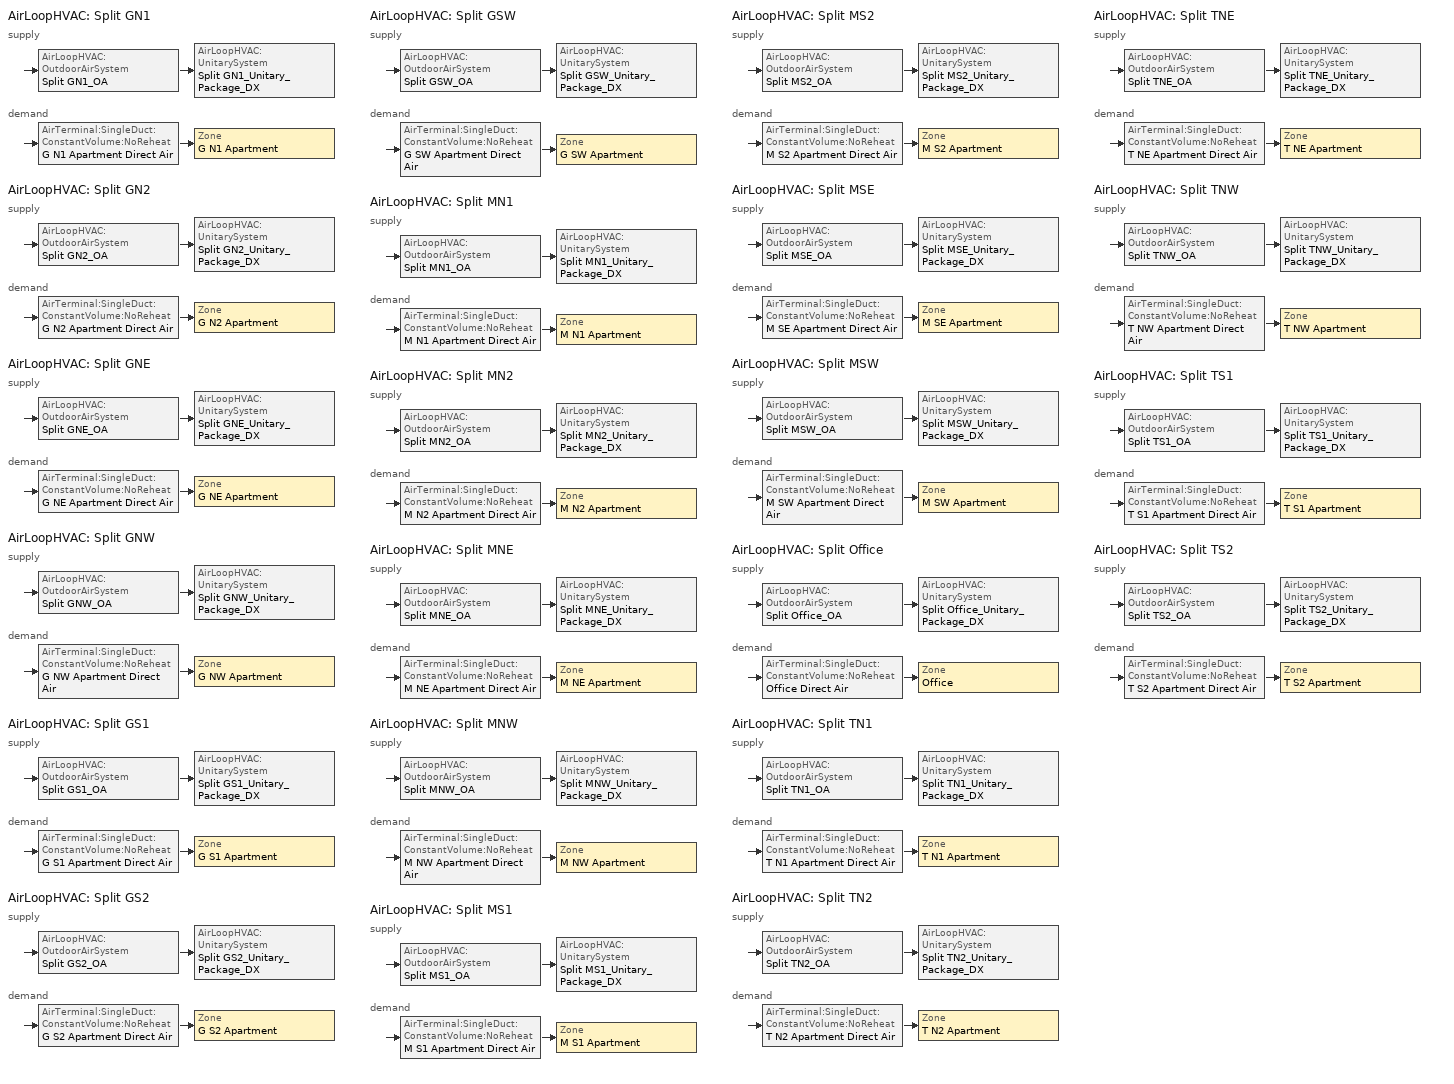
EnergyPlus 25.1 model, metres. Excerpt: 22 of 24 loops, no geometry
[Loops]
AirLoopHVAC 'Split GN1'
 supply: AirLoopHVAC:OutdoorAirSystem 'Split GN1_OA' > AirLoopHVAC:UnitarySystem 'Split GN1_Unitary_Package_DX'
 demand: AirTerminal:SingleDuct:ConstantVolume:NoReheat 'G N1 Apartment Direct Air' > Zone 'G N1 Apartment'
AirLoopHVAC 'Split GN2'
 supply: AirLoopHVAC:OutdoorAirSystem 'Split GN2_OA' > AirLoopHVAC:UnitarySystem 'Split GN2_Unitary_Package_DX'
 demand: AirTerminal:SingleDuct:ConstantVolume:NoReheat 'G N2 Apartment Direct Air' > Zone 'G N2 Apartment'
AirLoopHVAC 'Split GNE'
 supply: AirLoopHVAC:OutdoorAirSystem 'Split GNE_OA' > AirLoopHVAC:UnitarySystem 'Split GNE_Unitary_Package_DX'
 demand: AirTerminal:SingleDuct:ConstantVolume:NoReheat 'G NE Apartment Direct Air' > Zone 'G NE Apartment'
AirLoopHVAC 'Split GNW'
 supply: AirLoopHVAC:OutdoorAirSystem 'Split GNW_OA' > AirLoopHVAC:UnitarySystem 'Split GNW_Unitary_Package_DX'
 demand: AirTerminal:SingleDuct:ConstantVolume:NoReheat 'G NW Apartment Direct Air' > Zone 'G NW Apartment'
AirLoopHVAC 'Split GS1'
 supply: AirLoopHVAC:OutdoorAirSystem 'Split GS1_OA' > AirLoopHVAC:UnitarySystem 'Split GS1_Unitary_Package_DX'
 demand: AirTerminal:SingleDuct:ConstantVolume:NoReheat 'G S1 Apartment Direct Air' > Zone 'G S1 Apartment'
AirLoopHVAC 'Split GS2'
 supply: AirLoopHVAC:OutdoorAirSystem 'Split GS2_OA' > AirLoopHVAC:UnitarySystem 'Split GS2_Unitary_Package_DX'
 demand: AirTerminal:SingleDuct:ConstantVolume:NoReheat 'G S2 Apartment Direct Air' > Zone 'G S2 Apartment'
AirLoopHVAC 'Split GSW'
 supply: AirLoopHVAC:OutdoorAirSystem 'Split GSW_OA' > AirLoopHVAC:UnitarySystem 'Split GSW_Unitary_Package_DX'
 demand: AirTerminal:SingleDuct:ConstantVolume:NoReheat 'G SW Apartment Direct Air' > Zone 'G SW Apartment'
AirLoopHVAC 'Split MN1'
 supply: AirLoopHVAC:OutdoorAirSystem 'Split MN1_OA' > AirLoopHVAC:UnitarySystem 'Split MN1_Unitary_Package_DX'
 demand: AirTerminal:SingleDuct:ConstantVolume:NoReheat 'M N1 Apartment Direct Air' > Zone 'M N1 Apartment'
AirLoopHVAC 'Split MN2'
 supply: AirLoopHVAC:OutdoorAirSystem 'Split MN2_OA' > AirLoopHVAC:UnitarySystem 'Split MN2_Unitary_Package_DX'
 demand: AirTerminal:SingleDuct:ConstantVolume:NoReheat 'M N2 Apartment Direct Air' > Zone 'M N2 Apartment'
AirLoopHVAC 'Split MNE'
 supply: AirLoopHVAC:OutdoorAirSystem 'Split MNE_OA' > AirLoopHVAC:UnitarySystem 'Split MNE_Unitary_Package_DX'
 demand: AirTerminal:SingleDuct:ConstantVolume:NoReheat 'M NE Apartment Direct Air' > Zone 'M NE Apartment'
AirLoopHVAC 'Split MNW'
 supply: AirLoopHVAC:OutdoorAirSystem 'Split MNW_OA' > AirLoopHVAC:UnitarySystem 'Split MNW_Unitary_Package_DX'
 demand: AirTerminal:SingleDuct:ConstantVolume:NoReheat 'M NW Apartment Direct Air' > Zone 'M NW Apartment'
AirLoopHVAC 'Split MS1'
 supply: AirLoopHVAC:OutdoorAirSystem 'Split MS1_OA' > AirLoopHVAC:UnitarySystem 'Split MS1_Unitary_Package_DX'
 demand: AirTerminal:SingleDuct:ConstantVolume:NoReheat 'M S1 Apartment Direct Air' > Zone 'M S1 Apartment'
AirLoopHVAC 'Split MS2'
 supply: AirLoopHVAC:OutdoorAirSystem 'Split MS2_OA' > AirLoopHVAC:UnitarySystem 'Split MS2_Unitary_Package_DX'
 demand: AirTerminal:SingleDuct:ConstantVolume:NoReheat 'M S2 Apartment Direct Air' > Zone 'M S2 Apartment'
AirLoopHVAC 'Split MSE'
 supply: AirLoopHVAC:OutdoorAirSystem 'Split MSE_OA' > AirLoopHVAC:UnitarySystem 'Split MSE_Unitary_Package_DX'
 demand: AirTerminal:SingleDuct:ConstantVolume:NoReheat 'M SE Apartment Direct Air' > Zone 'M SE Apartment'
AirLoopHVAC 'Split MSW'
 supply: AirLoopHVAC:OutdoorAirSystem 'Split MSW_OA' > AirLoopHVAC:UnitarySystem 'Split MSW_Unitary_Package_DX'
 demand: AirTerminal:SingleDuct:ConstantVolume:NoReheat 'M SW Apartment Direct Air' > Zone 'M SW Apartment'
AirLoopHVAC 'Split Office'
 supply: AirLoopHVAC:OutdoorAirSystem 'Split Office_OA' > AirLoopHVAC:UnitarySystem 'Split Office_Unitary_Package_DX'
 demand: AirTerminal:SingleDuct:ConstantVolume:NoReheat 'Office Direct Air' > Zone 'Office'
AirLoopHVAC 'Split TN1'
 supply: AirLoopHVAC:OutdoorAirSystem 'Split TN1_OA' > AirLoopHVAC:UnitarySystem 'Split TN1_Unitary_Package_DX'
 demand: AirTerminal:SingleDuct:ConstantVolume:NoReheat 'T N1 Apartment Direct Air' > Zone 'T N1 Apartment'
AirLoopHVAC 'Split TN2'
 supply: AirLoopHVAC:OutdoorAirSystem 'Split TN2_OA' > AirLoopHVAC:UnitarySystem 'Split TN2_Unitary_Package_DX'
 demand: AirTerminal:SingleDuct:ConstantVolume:NoReheat 'T N2 Apartment Direct Air' > Zone 'T N2 Apartment'
AirLoopHVAC 'Split TNE'
 supply: AirLoopHVAC:OutdoorAirSystem 'Split TNE_OA' > AirLoopHVAC:UnitarySystem 'Split TNE_Unitary_Package_DX'
 demand: AirTerminal:SingleDuct:ConstantVolume:NoReheat 'T NE Apartment Direct Air' > Zone 'T NE Apartment'
AirLoopHVAC 'Split TNW'
 supply: AirLoopHVAC:OutdoorAirSystem 'Split TNW_OA' > AirLoopHVAC:UnitarySystem 'Split TNW_Unitary_Package_DX'
 demand: AirTerminal:SingleDuct:ConstantVolume:NoReheat 'T NW Apartment Direct Air' > Zone 'T NW Apartment'
AirLoopHVAC 'Split TS1'
 supply: AirLoopHVAC:OutdoorAirSystem 'Split TS1_OA' > AirLoopHVAC:UnitarySystem 'Split TS1_Unitary_Package_DX'
 demand: AirTerminal:SingleDuct:ConstantVolume:NoReheat 'T S1 Apartment Direct Air' > Zone 'T S1 Apartment'
AirLoopHVAC 'Split TS2'
 supply: AirLoopHVAC:OutdoorAirSystem 'Split TS2_OA' > AirLoopHVAC:UnitarySystem 'Split TS2_Unitary_Package_DX'
 demand: AirTerminal:SingleDuct:ConstantVolume:NoReheat 'T S2 Apartment Direct Air' > Zone 'T S2 Apartment'
[AirLoopHVAC] Design supply air flow rate=Autosize
Split GN1; Split GN2; Split GNE; Split GNW; Split GS1; Split GS2; Split GSW; Split MN1; Split MN2; Split MNE; Split MNW; Split MS1; Split MS2; Split MSE; Split MSW; Split Office; Split TN1; Split TN2; Split TNE; Split TNW; Split TS1; Split TS2
[AirLoopHVAC:UnitarySystem] Availability schedule=COMPACT HVAC-ALWAYS 1; Control type=Load; Cooling supply air flow rate=Autosize; Cooling supply air flow rate method=SupplyAirFlowRate; Dehumidification control type=None; Dx heating coil sizing ratio=1; Fan placement=BlowThrough; Heating supply air flow rate=Autosize; Heating supply air flow rate method=SupplyAirFlowRate; Latent load control=SensibleOnlyLoadControl; Maximum supply air temperature=Autosize; Minimum supply air temperature=2; No load supply air flow rate=Autosize; No load supply air flow rate control set to low speed=No; No load supply air flow rate method=SupplyAirFlowRate; Use doas dx cooling coil=No
Name | Controlling zone or thermostat location | Cooling coil | Heating coil | Supply air fan operating mode schedule | Supply fan
Split GN1_Unitary_Package_DX | G N1 Apartment | Split GN1 Cooling Coil | Split GN1 Heating Coil | All Off | Split GN1 Supply Fan
Split GN2_Unitary_Package_DX | G N2 Apartment | Split GN2 Cooling Coil | Split GN2 Heating Coil | All Off | Split GN2 Supply Fan
Split GNE_Unitary_Package_DX | G NE Apartment | Split GNE Cooling Coil | Split GNE Heating Coil | All Off | Split GNE Supply Fan
Split GNW_Unitary_Package_DX | G NW Apartment | Split GNW Cooling Coil | Split GNW Heating Coil | All Off | Split GNW Supply Fan
Split GS1_Unitary_Package_DX | G S1 Apartment | Split GS1 Cooling Coil | Split GS1 Heating Coil | All Off | Split GS1 Supply Fan
Split GS2_Unitary_Package_DX | G S2 Apartment | Split GS2 Cooling Coil | Split GS2 Heating Coil | All Off | Split GS2 Supply Fan
Split GSW_Unitary_Package_DX | G SW Apartment | Split GSW Cooling Coil | Split GSW Heating Coil | All Off | Split GSW Supply Fan
Split MN1_Unitary_Package_DX | M N1 Apartment | Split MN1 Cooling Coil | Split MN1 Heating Coil | All Off | Split MN1 Supply Fan
Split MN2_Unitary_Package_DX | M N2 Apartment | Split MN2 Cooling Coil | Split MN2 Heating Coil | All Off | Split MN2 Supply Fan
Split MNE_Unitary_Package_DX | M NE Apartment | Split MNE Cooling Coil | Split MNE Heating Coil | All Off | Split MNE Supply Fan
Split MNW_Unitary_Package_DX | M NW Apartment | Split MNW Cooling Coil | Split MNW Heating Coil | All Off | Split MNW Supply Fan
Split MS1_Unitary_Package_DX | M S1 Apartment | Split MS1 Cooling Coil | Split MS1 Heating Coil | All Off | Split MS1 Supply Fan
Split MS2_Unitary_Package_DX | M S2 Apartment | Split MS2 Cooling Coil | Split MS2 Heating Coil | All Off | Split MS2 Supply Fan
Split MSE_Unitary_Package_DX | M SE Apartment | Split MSE Cooling Coil | Split MSE Heating Coil | All Off | Split MSE Supply Fan
Split MSW_Unitary_Package_DX | M SW Apartment | Split MSW Cooling Coil | Split MSW Heating Coil | All Off | Split MSW Supply Fan
Split Office_Unitary_Package_DX | Office | Split Office Cooling Coil | Split Office Heating Coil | FAN_OFF_w_SB_SCH | Split Office Supply Fan
Split TN1_Unitary_Package_DX | T N1 Apartment | Split TN1 Cooling Coil | Split TN1 Heating Coil | All Off | Split TN1 Supply Fan
Split TN2_Unitary_Package_DX | T N2 Apartment | Split TN2 Cooling Coil | Split TN2 Heating Coil | All Off | Split TN2 Supply Fan
Split TNE_Unitary_Package_DX | T NE Apartment | Split TNE Cooling Coil | Split TNE Heating Coil | All Off | Split TNE Supply Fan
Split TNW_Unitary_Package_DX | T NW Apartment | Split TNW Cooling Coil | Split TNW Heating Coil | All Off | Split TNW Supply Fan
Split TS1_Unitary_Package_DX | T S1 Apartment | Split TS1 Cooling Coil | Split TS1 Heating Coil | All Off | Split TS1 Supply Fan
Split TS2_Unitary_Package_DX | T S2 Apartment | Split TS2 Cooling Coil | Split TS2 Heating Coil | All Off | Split TS2 Supply Fan
[AirTerminal:SingleDuct:ConstantVolume:NoReheat] Availability schedule=COMPACT HVAC-ALWAYS 1; Maximum air flow rate=Autosize
G N1 Apartment Direct Air; G N2 Apartment Direct Air; G NE Apartment Direct Air; G NW Apartment Direct Air; G S1 Apartment Direct Air; G S2 Apartment Direct Air; G SW Apartment Direct Air; M N1 Apartment Direct Air; M N2 Apartment Direct Air; M NE Apartment Direct Air; M NW Apartment Direct Air; M S1 Apartment Direct Air; M S2 Apartment Direct Air; M SE Apartment Direct Air; M SW Apartment Direct Air; Office Direct Air; T N1 Apartment Direct Air; T N2 Apartment Direct Air; T NE Apartment Direct Air; T NW Apartment Direct Air; T S1 Apartment Direct Air; T S2 Apartment Direct Air
[Coil:Cooling:DX:SingleSpeed] Availability schedule=COMPACT HVAC-ALWAYS 1; Energy input ratio function of flow fraction curve=Split_EIRFF; Energy input ratio function of temperature curve=Split_EIRFT; Gross rated cooling cop=3.91157; Gross rated sensible heat ratio=Autosize; Gross rated total cooling capacity=Autosize; Part load fraction correlation curve=Split_PLR; Rated air flow rate=Autosize; Total cooling capacity function of flow fraction curve=Split_CapFF; Total cooling capacity function of temperature curve=Split_CapFT
Split GN1 Cooling Coil; Split GN2 Cooling Coil; Split GNE Cooling Coil; Split GNW Cooling Coil; Split GS1 Cooling Coil; Split GS2 Cooling Coil; Split GSW Cooling Coil; Split MN1 Cooling Coil; Split MN2 Cooling Coil; Split MNE Cooling Coil; Split MNW Cooling Coil; Split MS1 Cooling Coil; Split MS2 Cooling Coil; Split MSE Cooling Coil; Split MSW Cooling Coil; Split Office Cooling Coil; Split TN1 Cooling Coil; Split TN2 Cooling Coil; Split TNE Cooling Coil; Split TNW Cooling Coil; Split TS1 Cooling Coil; Split TS2 Cooling Coil
[Coil:Heating:Fuel] Availability schedule=COMPACT HVAC-ALWAYS 1; Burner efficiency=0.8; Fuel type=NaturalGas; Nominal capacity=Autosize; Off cycle parasitic fuel load=0; On cycle parasitic electric load=0
Split GN1 Heating Coil; Split GN2 Heating Coil; Split GNE Heating Coil; Split GNW Heating Coil; Split GS1 Heating Coil; Split GS2 Heating Coil; Split GSW Heating Coil; Split MN1 Heating Coil; Split MN2 Heating Coil; Split MNE Heating Coil; Split MNW Heating Coil; Split MS1 Heating Coil; Split MS2 Heating Coil; Split MSE Heating Coil; Split MSW Heating Coil; Split Office Heating Coil; Split TN1 Heating Coil; Split TN2 Heating Coil; Split TNE Heating Coil; Split TNW Heating Coil; Split TS1 Heating Coil; Split TS2 Heating Coil
[Controller:MechanicalVentilation]
Office_DCV: Demand controlled ventilation=No; System outdoor air method=ZoneSum; Zone or zonelist name 1=Office; Design specification outdoor air object name 1=SZ DSOA Office; Design specification zone air distribution object name 1=CM DSZAD Building
[Controller:OutdoorAir] Economizer control action type=ModulateFlow; Economizer control type=NoEconomizer; Lockout type=LockoutWithHeating; Maximum outdoor air flow rate=Autosize; Minimum limit type=FixedMinimum; Minimum outdoor air flow rate=Autosize
Name | Heat recovery bypass control type | Minimum outdoor air schedule
Split GN1_OA_Controller; Split GN2_OA_Controller; Split GNE_OA_Controller; Split GNW_OA_Controller; Split GS1_OA_Controller; Split GS2_OA_Controller; Split GSW_OA_Controller; Split MN1_OA_Controller; Split MN2_OA_Controller; Split MNE_OA_Controller; Split MNW_OA_Controller; Split MS1_OA_Controller; Split MS2_OA_Controller; Split MSE_OA_Controller; Split MSW_OA_Controller; Split TN1_OA_Controller; Split TN2_OA_Controller; Split TNE_OA_Controller; Split TNW_OA_Controller; Split TS1_OA_Controller; Split TS2_OA_Controller | BypassWhenWithinEconomizerLimits | All Off
Split Office_OA_Controller
[DesignSpecification:OutdoorAir] Outdoor air method=Flow/Area
Name | Outdoor air flow per zone floor area
SZ DSOA G N1 Apartment; SZ DSOA G N2 Apartment; SZ DSOA G NE Apartment; SZ DSOA G NW Apartment; SZ DSOA G S1 Apartment; SZ DSOA G S2 Apartment; SZ DSOA G SW Apartment; SZ DSOA M N1 Apartment; SZ DSOA M N2 Apartment; SZ DSOA M NE Apartment; SZ DSOA M NW Apartment; SZ DSOA M S1 Apartment; SZ DSOA M S2 Apartment; SZ DSOA M SE Apartment; SZ DSOA M SW Apartment; SZ DSOA T N1 Apartment; SZ DSOA T N2 Apartment; SZ DSOA T NE Apartment; SZ DSOA T NW Apartment; SZ DSOA T S1 Apartment; SZ DSOA T S2 Apartment | 0.000294105
SZ DSOA Office | 0.0004318
[DesignSpecification:ZoneAirDistribution]
CM DSZAD Building: Zone air distribution effectiveness in cooling mode=1; Zone air distribution effectiveness in heating mode=1
[EnergyManagementSystem:Sensor] Output variable or output meter=Zone Ventilation Standard Density Volume Flow Rate
Name | Output variable or output meter index key
N_Sliding_Door_Ventilation_Sensor | M N1 APARTMENT
S_Sliding_Door_Ventilation_Sensor | M S1 APARTMENT
[Fan:OnOff] End use subcategory=General; Maximum flow rate=Autosize; Motor in airstream fraction=1
Name | Availability schedule | Fan total efficiency | Motor efficiency | Pressure rise
G N1 Apartment ERV Exh Fan; G N1 Apartment ERV Sup Fan; G N2 Apartment ERV Exh Fan; G N2 Apartment ERV Sup Fan; G NE Apartment ERV Exh Fan; G NE Apartment ERV Sup Fan; G NW Apartment ERV Exh Fan; G NW Apartment ERV Sup Fan; G S1 Apartment ERV Exh Fan; G S1 Apartment ERV Sup Fan; G S2 Apartment ERV Exh Fan; G S2 Apartment ERV Sup Fan; G SW Apartment ERV Exh Fan; G SW Apartment ERV Sup Fan; M N1 Apartment ERV Exh Fan; M N1 Apartment ERV Sup Fan; M N2 Apartment ERV Exh Fan; M N2 Apartment ERV Sup Fan; M NE Apartment ERV Exh Fan; M NE Apartment ERV Sup Fan; M NW Apartment ERV Exh Fan; M NW Apartment ERV Sup Fan; M S1 Apartment ERV Exh Fan; M S1 Apartment ERV Sup Fan; M S2 Apartment ERV Exh Fan; M S2 Apartment ERV Sup Fan; M SE Apartment ERV Exh Fan; M SE Apartment ERV Sup Fan; M SW Apartment ERV Exh Fan; M SW Apartment ERV Sup Fan; T N1 Apartment ERV Exh Fan; T N1 Apartment ERV Sup Fan; T N2 Apartment ERV Exh Fan; T N2 Apartment ERV Sup Fan; T NE Apartment ERV Exh Fan; T NE Apartment ERV Sup Fan; T NW Apartment ERV Exh Fan; T NW Apartment ERV Sup Fan; T S1 Apartment ERV Exh Fan; T S1 Apartment ERV Sup Fan; T S2 Apartment ERV Exh Fan; T S2 Apartment ERV Sup Fan | All On | 0.303158 | 0.48 | 270.648
Split GN1 Supply Fan; Split GN2 Supply Fan; Split GNE Supply Fan; Split GNW Supply Fan; Split GS1 Supply Fan; Split GS2 Supply Fan; Split GSW Supply Fan; Split MN1 Supply Fan; Split MN2 Supply Fan; Split MNE Supply Fan; Split MNW Supply Fan; Split MS1 Supply Fan; Split MS2 Supply Fan; Split MSE Supply Fan; Split MSW Supply Fan; Split Office Supply Fan; Split TN1 Supply Fan; Split TN2 Supply Fan; Split TNE Supply Fan; Split TNW Supply Fan; Split TS1 Supply Fan; Split TS2 Supply Fan | COMPACT HVAC-ALWAYS 1 | 0.55575 | 0.855 | 622.5
[HeatExchanger:AirToAir:SensibleAndLatent] Availability schedule=AllOn_Except_DD; Frost control type=ExhaustOnly; Heat exchanger type=Rotary; Initial defrost time fraction=0.167; Latent effectiveness at 100 cooling air flow=0.407; Latent effectiveness at 100 heating air flow=0.451; Nominal electric power=0; Nominal supply air flow rate=Autosize; Rate of defrost time fraction increase=1.44; Sensible effectiveness at 100 cooling air flow=0.661; Sensible effectiveness at 100 heating air flow=0.666; Supply air outlet temperature control=No; Threshold temperature=-23.3
Name | Latent effectiveness of heating air flow curve | Sensible effectiveness of cooling air flow curve | Sensible effectiveness of heating air flow curve
G N1 Apartment OA Heat Exchanger | G N1 Apartment OA Heat Exchanger_2 | G N1 Apartment OA Heat Exchanger_3 | G N1 Apartment OA Heat Exchanger_1
G N2 Apartment OA Heat Exchanger | G N2 Apartment OA Heat Exchanger_2 | G N2 Apartment OA Heat Exchanger_3 | G N2 Apartment OA Heat Exchanger_1
G NE Apartment OA Heat Exchanger | G NE Apartment OA Heat Exchanger_2 | G NE Apartment OA Heat Exchanger_3 | G NE Apartment OA Heat Exchanger_1
G NW Apartment OA Heat Exchanger | G NW Apartment OA Heat Exchanger_2 | G NW Apartment OA Heat Exchanger_3 | G NW Apartment OA Heat Exchanger_1
G S1 Apartment OA Heat Exchanger | G S1 Apartment OA Heat Exchanger_2 | G S1 Apartment OA Heat Exchanger_3 | G S1 Apartment OA Heat Exchanger_1
G S2 Apartment OA Heat Exchanger | G S2 Apartment OA Heat Exchanger_2 | G S2 Apartment OA Heat Exchanger_3 | G S2 Apartment OA Heat Exchanger_1
G SW Apartment OA Heat Exchanger | G SW Apartment OA Heat Exchanger_2 | G SW Apartment OA Heat Exchanger_3 | G SW Apartment OA Heat Exchanger_1
M N1 Apartment OA Heat Exchanger | M N1 Apartment OA Heat Exchanger_2 | M N1 Apartment OA Heat Exchanger_3 | M N1 Apartment OA Heat Exchanger_1
M N2 Apartment OA Heat Exchanger | M N2 Apartment OA Heat Exchanger_2 | M N2 Apartment OA Heat Exchanger_3 | M N2 Apartment OA Heat Exchanger_1
M NE Apartment OA Heat Exchanger | M NE Apartment OA Heat Exchanger_2 | M NE Apartment OA Heat Exchanger_3 | M NE Apartment OA Heat Exchanger_1
M NW Apartment OA Heat Exchanger | M NW Apartment OA Heat Exchanger_2 | M NW Apartment OA Heat Exchanger_3 | M NW Apartment OA Heat Exchanger_1
M S1 Apartment OA Heat Exchanger | M S1 Apartment OA Heat Exchanger_2 | M S1 Apartment OA Heat Exchanger_3 | M S1 Apartment OA Heat Exchanger_1
M S2 Apartment OA Heat Exchanger | M S2 Apartment OA Heat Exchanger_2 | M S2 Apartment OA Heat Exchanger_3 | M S2 Apartment OA Heat Exchanger_1
M SE Apartment OA Heat Exchanger | M SE Apartment OA Heat Exchanger_2 | M SE Apartment OA Heat Exchanger_3 | M SE Apartment OA Heat Exchanger_1
M SW Apartment OA Heat Exchanger | M SW Apartment OA Heat Exchanger_2 | M SW Apartment OA Heat Exchanger_3 | M SW Apartment OA Heat Exchanger_1
T N1 Apartment OA Heat Exchanger | T N1 Apartment OA Heat Exchanger_2 | T N1 Apartment OA Heat Exchanger_3 | T N1 Apartment OA Heat Exchanger_1
T N2 Apartment OA Heat Exchanger | T N2 Apartment OA Heat Exchanger_2 | T N2 Apartment OA Heat Exchanger_3 | T N2 Apartment OA Heat Exchanger_1
T NE Apartment OA Heat Exchanger | T NE Apartment OA Heat Exchanger_2 | T NE Apartment OA Heat Exchanger_3 | T NE Apartment OA Heat Exchanger_1
T NW Apartment OA Heat Exchanger | T NW Apartment OA Heat Exchanger_2 | T NW Apartment OA Heat Exchanger_3 | T NW Apartment OA Heat Exchanger_1
T S1 Apartment OA Heat Exchanger | T S1 Apartment OA Heat Exchanger_2 | T S1 Apartment OA Heat Exchanger_3 | T S1 Apartment OA Heat Exchanger_1
T S2 Apartment OA Heat Exchanger | T S2 Apartment OA Heat Exchanger_2 | T S2 Apartment OA Heat Exchanger_3 | T S2 Apartment OA Heat Exchanger_1
[SetpointManager:MixedAir] Control variable=Temperature
Name | Setpoint node or nodelist
Split GN1_OAMixed Air Temp Manager | Split GN1 Mixed Air Outlet
Split GN2_OAMixed Air Temp Manager | Split GN2 Mixed Air Outlet
Split GNE_OAMixed Air Temp Manager | Split GNE Mixed Air Outlet
Split GNW_OAMixed Air Temp Manager | Split GNW Mixed Air Outlet
Split GS1_OAMixed Air Temp Manager | Split GS1 Mixed Air Outlet
Split GS2_OAMixed Air Temp Manager | Split GS2 Mixed Air Outlet
Split GSW_OAMixed Air Temp Manager | Split GSW Mixed Air Outlet
Split MN1_OAMixed Air Temp Manager | Split MN1 Mixed Air Outlet
Split MN2_OAMixed Air Temp Manager | Split MN2 Mixed Air Outlet
Split MNE_OAMixed Air Temp Manager | Split MNE Mixed Air Outlet
Split MNW_OAMixed Air Temp Manager | Split MNW Mixed Air Outlet
Split MS1_OAMixed Air Temp Manager | Split MS1 Mixed Air Outlet
Split MS2_OAMixed Air Temp Manager | Split MS2 Mixed Air Outlet
Split MSE_OAMixed Air Temp Manager | Split MSE Mixed Air Outlet
Split MSW_OAMixed Air Temp Manager | Split MSW Mixed Air Outlet
Split Office_OAMixed Air Temp Manager | Split Office Mixed Air Outlet
Split TN1_OAMixed Air Temp Manager | Split TN1 Mixed Air Outlet
Split TN2_OAMixed Air Temp Manager | Split TN2 Mixed Air Outlet
Split TNE_OAMixed Air Temp Manager | Split TNE Mixed Air Outlet
Split TNW_OAMixed Air Temp Manager | Split TNW Mixed Air Outlet
Split TS1_OAMixed Air Temp Manager | Split TS1 Mixed Air Outlet
Split TS2_OAMixed Air Temp Manager | Split TS2 Mixed Air Outlet
[SetpointManager:SingleZone:Cooling] Control variable=Temperature; Maximum supply air temperature=40; Minimum supply air temperature=12.8
Name | Control zone | Setpoint node or nodelist
SupAirTemp MngrG N1 Apartment - Clg | G N1 Apartment | Split GN1 Zone Equipment Inlet Node
SupAirTemp MngrG N2 Apartment - Clg | G N2 Apartment | Split GN2 Zone Equipment Inlet Node
SupAirTemp MngrG NE Apartment - Clg | G NE Apartment | Split GNE Zone Equipment Inlet Node
SupAirTemp MngrG NW Apartment - Clg | G NW Apartment | Split GNW Zone Equipment Inlet Node
SupAirTemp MngrG S1 Apartment - Clg | G S1 Apartment | Split GS1 Zone Equipment Inlet Node
SupAirTemp MngrG S2 Apartment - Clg | G S2 Apartment | Split GS2 Zone Equipment Inlet Node
SupAirTemp MngrG SW Apartment - Clg | G SW Apartment | Split GSW Zone Equipment Inlet Node
SupAirTemp MngrM N1 Apartment - Clg | M N1 Apartment | Split MN1 Zone Equipment Inlet Node
SupAirTemp MngrM N2 Apartment - Clg | M N2 Apartment | Split MN2 Zone Equipment Inlet Node
SupAirTemp MngrM NE Apartment - Clg | M NE Apartment | Split MNE Zone Equipment Inlet Node
SupAirTemp MngrM NW Apartment - Clg | M NW Apartment | Split MNW Zone Equipment Inlet Node
SupAirTemp MngrM S1 Apartment - Clg | M S1 Apartment | Split MS1 Zone Equipment Inlet Node
SupAirTemp MngrM S2 Apartment - Clg | M S2 Apartment | Split MS2 Zone Equipment Inlet Node
SupAirTemp MngrM SE Apartment - Clg | M SE Apartment | Split MSE Zone Equipment Inlet Node
SupAirTemp MngrM SW Apartment - Clg | M SW Apartment | Split MSW Zone Equipment Inlet Node
SupAirTemp MngrOffice - Clg | Office | Split Office Zone Equipment Inlet Node
SupAirTemp MngrT N1 Apartment - Clg | T N1 Apartment | Split TN1 Zone Equipment Inlet Node
SupAirTemp MngrT N2 Apartment - Clg | T N2 Apartment | Split TN2 Zone Equipment Inlet Node
SupAirTemp MngrT NE Apartment - Clg | T NE Apartment | Split TNE Zone Equipment Inlet Node
SupAirTemp MngrT NW Apartment - Clg | T NW Apartment | Split TNW Zone Equipment Inlet Node
SupAirTemp MngrT S1 Apartment - Clg | T S1 Apartment | Split TS1 Zone Equipment Inlet Node
SupAirTemp MngrT S2 Apartment - Clg | T S2 Apartment | Split TS2 Zone Equipment Inlet Node
[SetpointManager:SingleZone:Heating] Control variable=Temperature; Maximum supply air temperature=40; Minimum supply air temperature=12.8
Name | Control zone | Setpoint node or nodelist
SupAirTemp MngrG N1 Apartment - Htg | G N1 Apartment | Split GN1 Supply Equipment Outlet Node
SupAirTemp MngrG N2 Apartment - Htg | G N2 Apartment | Split GN2 Supply Equipment Outlet Node
SupAirTemp MngrG NE Apartment - Htg | G NE Apartment | Split GNE Supply Equipment Outlet Node
SupAirTemp MngrG NW Apartment - Htg | G NW Apartment | Split GNW Supply Equipment Outlet Node
SupAirTemp MngrG S1 Apartment - Htg | G S1 Apartment | Split GS1 Supply Equipment Outlet Node
SupAirTemp MngrG S2 Apartment - Htg | G S2 Apartment | Split GS2 Supply Equipment Outlet Node
SupAirTemp MngrG SW Apartment - Htg | G SW Apartment | Split GSW Supply Equipment Outlet Node
SupAirTemp MngrM N1 Apartment - Htg | M N1 Apartment | Split MN1 Supply Equipment Outlet Node
SupAirTemp MngrM N2 Apartment - Htg | M N2 Apartment | Split MN2 Supply Equipment Outlet Node
SupAirTemp MngrM NE Apartment - Htg | M NE Apartment | Split MNE Supply Equipment Outlet Node
SupAirTemp MngrM NW Apartment - Htg | M NW Apartment | Split MNW Supply Equipment Outlet Node
SupAirTemp MngrM S1 Apartment - Htg | M S1 Apartment | Split MS1 Supply Equipment Outlet Node
SupAirTemp MngrM S2 Apartment - Htg | M S2 Apartment | Split MS2 Supply Equipment Outlet Node
SupAirTemp MngrM SE Apartment - Htg | M SE Apartment | Split MSE Supply Equipment Outlet Node
SupAirTemp MngrM SW Apartment - Htg | M SW Apartment | Split MSW Supply Equipment Outlet Node
SupAirTemp MngrOffice - Htg | Office | Split Office Supply Equipment Outlet Node
SupAirTemp MngrT N1 Apartment - Htg | T N1 Apartment | Split TN1 Supply Equipment Outlet Node
SupAirTemp MngrT N2 Apartment - Htg | T N2 Apartment | Split TN2 Supply Equipment Outlet Node
SupAirTemp MngrT NE Apartment - Htg | T NE Apartment | Split TNE Supply Equipment Outlet Node
SupAirTemp MngrT NW Apartment - Htg | T NW Apartment | Split TNW Supply Equipment Outlet Node
SupAirTemp MngrT S1 Apartment - Htg | T S1 Apartment | Split TS1 Supply Equipment Outlet Node
SupAirTemp MngrT S2 Apartment - Htg | T S2 Apartment | Split TS2 Supply Equipment Outlet Node
[Sizing:System] 100 outdoor air in cooling=No; 100 outdoor air in heating=No; Central cooling capacity control method=OnOff; Central cooling design supply air humidity ratio=0.008; Central cooling design supply air temperature=12.8; Central heating design supply air humidity ratio=0.008; Central heating design supply air temperature=40; Central heating maximum system air flow ratio=1; Cooling design capacity=Autosize; Cooling design capacity method=CoolingDesignCapacity; Cooling supply air flow rate=0; Cooling supply air flow rate method=DesignDay; Design outdoor air flow rate=Autosize; Heating design capacity=Autosize; Heating design capacity method=HeatingDesignCapacity; Heating supply air flow rate=0; Heating supply air flow rate method=DesignDay; Precool design humidity ratio=0.008; Precool design temperature=12.8; Preheat design humidity ratio=0.008; Preheat design temperature=7; System outdoor air method=ZoneSum; Type of load to size on=Sensible; Type of zone sum to use=NonCoincident; Zone maximum outdoor air fraction=1
Split GSW; Split GNW; Split Office; Split GNE; Split GN1; Split GN2; Split GS1; Split GS2; Split MSW; Split MNW; Split MSE; Split MNE; Split MN1; Split MN2; Split MS1; Split MS2; Split TNW; Split TNE; Split TN1; Split TN2; Split TS1; Split TS2
[Sizing:Zone] Cooling design air flow method=DesignDay; Cooling design air flow rate=0; Cooling minimum air flow fraction=0; Heating design air flow method=DesignDay; Heating design air flow rate=0; Zone cooling design supply air humidity ratio=0.008; Zone cooling design supply air humidity ratio difference=0.005; Zone cooling design supply air temperature=12.8; Zone cooling design supply air temperature input method=SupplyAirTemperature; Zone heating design supply air humidity ratio=0.008; Zone heating design supply air temperature=40; Zone heating design supply air temperature input method=SupplyAirTemperature; Zone humidification design supply air humidity ratio difference=0.005; Zone latent cooling design supply air humidity ratio input method=HumidityRatioDifference; Zone latent heating design supply air humidity ratio input method=HumidityRatioDifference; Zone load sizing method=Sensible Load Only No Latent Load
Name | Design specification outdoor air object
G SW Apartment | SZ DSOA G SW Apartment
G NW Apartment | SZ DSOA G NW Apartment
Office | SZ DSOA Office
G NE Apartment | SZ DSOA G NE Apartment
G N1 Apartment | SZ DSOA G N1 Apartment
G N2 Apartment | SZ DSOA G N2 Apartment
G S1 Apartment | SZ DSOA G S1 Apartment
G S2 Apartment | SZ DSOA G S2 Apartment
M SW Apartment | SZ DSOA M SW Apartment
M NW Apartment | SZ DSOA M NW Apartment
M SE Apartment | SZ DSOA M SE Apartment
M NE Apartment | SZ DSOA M NE Apartment
M N1 Apartment | SZ DSOA M N1 Apartment
M N2 Apartment | SZ DSOA M N2 Apartment
M S1 Apartment | SZ DSOA M S1 Apartment
M S2 Apartment | SZ DSOA M S2 Apartment
T NW Apartment | SZ DSOA T NW Apartment
T NE Apartment | SZ DSOA T NE Apartment
T N1 Apartment | SZ DSOA T N1 Apartment
T N2 Apartment | SZ DSOA T N2 Apartment
T S1 Apartment | SZ DSOA T S1 Apartment
T S2 Apartment | SZ DSOA T S2 Apartment
[ThermostatSetpoint:DualSetpoint]
Name | Cooling setpoint temperature schedule | Heating setpoint temperature schedule
N Apartment Dual SP Control | N CLGSETP_APT_SCH | N HTGSETP_APT_SCH
Office Dual SP Control | CLGSETP_OFF_SCH_No_Optimum | HTGSETP_OFF_SCH_NO_OPTIMUM
S Apartment Dual SP Control | S CLGSETP_APT_SCH | S HTGSETP_APT_SCH
[ThermostatSetpoint:SingleCooling]
Name | Setpoint temperature schedule
AptCoolingSetPoint | CLGSETP_APT_SCH
OffCoolingSetPoint | CLGSETP_DESIGN_OFF_SCH
[ThermostatSetpoint:SingleHeating]
Name | Setpoint temperature schedule
AptHeatingSetPoint | HTGSETP_APT_SCH
OffHeatingSetPoint | HTGSETP_DESIGN_OFF_SCH
[WaterHeater:Mixed] Ambient temperature indicator=Zone; Deadband temperature difference=1.11111; Heater control type=Cycle; Heater fuel type=Electricity; Heater maximum capacity=14653.55; Heater minimum capacity=0; Heater thermal efficiency=1; Maximum temperature limit=82.2222; Off cycle loss coefficient to ambient temperature=2.01256; Off cycle parasitic fuel type=Electricity; Off cycle parasitic heat fraction to tank=0; On cycle loss coefficient to ambient temperature=2.01256; On cycle parasitic fuel type=Electricity; On cycle parasitic heat fraction to tank=0; Setpoint temperature schedule=Hot Water Setpoint Temp Schedule; Tank volume=0.189271; Use flow rate fraction schedule=APT_DHW_SCH
Name | Ambient temperature zone | Off cycle parasitic fuel consumption rate | On cycle parasitic fuel consumption rate | Peak use flow rate
G N1 Apartment Water Heater | G N1 Apartment | 87 | 87 | 3.66e-06
G N2 Apartment Water Heater | G N2 Apartment | 87 | 87 | 3.66e-06
G NE Apartment Water Heater | G NE Apartment | 87 | 87 | 3.66e-06
G NW Apartment Water Heater | G NW Apartment | 87 | 87 | 3.66e-06
G S1 Apartment Water Heater | G S1 Apartment | 87 | 87 | 3.66e-06
G S2 Apartment Water Heater | G S2 Apartment | 87 | 87 | 3.66e-06
G SW Apartment Water Heater | G SW Apartment | 87 | 87 | 3.66e-06
M N1 Apartment Water Heater | M N1 Apartment | 73 | 73 | 7.32e-06
M N2 Apartment Water Heater | M N2 Apartment | 73 | 73 | 7.32e-06
M NE Apartment Water Heater | M NE Apartment | 73 | 73 | 7.32e-06
M NW Apartment Water Heater | M NW Apartment | 73 | 73 | 7.32e-06
M S1 Apartment Water Heater | M S1 Apartment | 73 | 73 | 7.32e-06
M S2 Apartment Water Heater | M S2 Apartment | 73 | 73 | 7.32e-06
M SE Apartment Water Heater | M SE Apartment | 73 | 73 | 7.32e-06
M SW Apartment Water Heater | M SW Apartment | 73 | 73 | 7.32e-06
T N1 Apartment Water Heater | T N1 Apartment | 87 | 87 | 3.66e-06
T N2 Apartment Water Heater | T N2 Apartment | 87 | 87 | 3.66e-06
T NE Apartment Water Heater | T NE Apartment | 87 | 87 | 3.66e-06
T NW Apartment Water Heater | T NW Apartment | 87 | 87 | 3.66e-06
T S1 Apartment Water Heater | T S1 Apartment | 87 | 87 | 3.66e-06
T S2 Apartment Water Heater | T S2 Apartment | 87 | 87 | 3.66e-06
[ZoneControl:Thermostat] Control type schedule=ZONE CONTROL TYPE SCHED
Name | Zone or zonelist | Control 1 | Control 2 | Control 3
G N1 Apartment Thermostat | G N1 Apartment | AptCoolingSetPoint | AptHeatingSetPoint | N Apartment Dual SP Control
G N2 Apartment Thermostat | G N2 Apartment | AptCoolingSetPoint | AptHeatingSetPoint | N Apartment Dual SP Control
G NE Apartment Thermostat | G NE Apartment | AptCoolingSetPoint | AptHeatingSetPoint | N Apartment Dual SP Control
G NW Apartment Thermostat | G NW Apartment | AptCoolingSetPoint | AptHeatingSetPoint | N Apartment Dual SP Control
G S1 Apartment Thermostat | G S1 Apartment | AptCoolingSetPoint | AptHeatingSetPoint | S Apartment Dual SP Control
G S2 Apartment Thermostat | G S2 Apartment | AptCoolingSetPoint | AptHeatingSetPoint | S Apartment Dual SP Control
G SW Apartment Thermostat | G SW Apartment | AptCoolingSetPoint | AptHeatingSetPoint | S Apartment Dual SP Control
M N1 Apartment Thermostat | M N1 Apartment | AptCoolingSetPoint | AptHeatingSetPoint | N Apartment Dual SP Control
M N2 Apartment Thermostat | M N2 Apartment | AptCoolingSetPoint | AptHeatingSetPoint | N Apartment Dual SP Control
M NE Apartment Thermostat | M NE Apartment | AptCoolingSetPoint | AptHeatingSetPoint | N Apartment Dual SP Control
M NW Apartment Thermostat | M NW Apartment | AptCoolingSetPoint | AptHeatingSetPoint | N Apartment Dual SP Control
M S1 Apartment Thermostat | M S1 Apartment | AptCoolingSetPoint | AptHeatingSetPoint | S Apartment Dual SP Control
M S2 Apartment Thermostat | M S2 Apartment | AptCoolingSetPoint | AptHeatingSetPoint | S Apartment Dual SP Control
M SE Apartment Thermostat | M SE Apartment | AptCoolingSetPoint | AptHeatingSetPoint | S Apartment Dual SP Control
M SW Apartment Thermostat | M SW Apartment | AptCoolingSetPoint | AptHeatingSetPoint | S Apartment Dual SP Control
Office Thermostat | Office | OffCoolingSetPoint | OffHeatingSetPoint | Office Dual SP Control
T N1 Apartment Thermostat | T N1 Apartment | AptCoolingSetPoint | AptHeatingSetPoint | N Apartment Dual SP Control
T N2 Apartment Thermostat | T N2 Apartment | AptCoolingSetPoint | AptHeatingSetPoint | N Apartment Dual SP Control
T NE Apartment Thermostat | T NE Apartment | AptCoolingSetPoint | AptHeatingSetPoint | N Apartment Dual SP Control
T NW Apartment Thermostat | T NW Apartment | AptCoolingSetPoint | AptHeatingSetPoint | N Apartment Dual SP Control
T S1 Apartment Thermostat | T S1 Apartment | AptCoolingSetPoint | AptHeatingSetPoint | S Apartment Dual SP Control
T S2 Apartment Thermostat | T S2 Apartment | AptCoolingSetPoint | AptHeatingSetPoint | S Apartment Dual SP Control
[ZoneHVAC:EnergyRecoveryVentilator] Availability schedule=All On; Exhaust air flow rate=Autosize; Supply air flow rate=Autosize; Ventilation rate per unit floor area=0.000294105
Name | Controller | Exhaust air fan | Heat exchanger | Supply air fan
G N1 Apartment ERV | G N1 Apartment ERV Ctrl | G N1 Apartment ERV Exh Fan | G N1 Apartment OA Heat Exchanger | G N1 Apartment ERV Sup Fan
G N2 Apartment ERV | G N2 Apartment ERV Ctrl | G N2 Apartment ERV Exh Fan | G N2 Apartment OA Heat Exchanger | G N2 Apartment ERV Sup Fan
G NE Apartment ERV | G NE Apartment ERV Ctrl | G NE Apartment ERV Exh Fan | G NE Apartment OA Heat Exchanger | G NE Apartment ERV Sup Fan
G NW Apartment ERV | G NW Apartment ERV Ctrl | G NW Apartment ERV Exh Fan | G NW Apartment OA Heat Exchanger | G NW Apartment ERV Sup Fan
G S1 Apartment ERV | G S1 Apartment ERV Ctrl | G S1 Apartment ERV Exh Fan | G S1 Apartment OA Heat Exchanger | G S1 Apartment ERV Sup Fan
G S2 Apartment ERV | G S2 Apartment ERV Ctrl | G S2 Apartment ERV Exh Fan | G S2 Apartment OA Heat Exchanger | G S2 Apartment ERV Sup Fan
G SW Apartment ERV | G SW Apartment ERV Ctrl | G SW Apartment ERV Exh Fan | G SW Apartment OA Heat Exchanger | G SW Apartment ERV Sup Fan
M N1 Apartment ERV | M N1 Apartment ERV Ctrl | M N1 Apartment ERV Exh Fan | M N1 Apartment OA Heat Exchanger | M N1 Apartment ERV Sup Fan
M N2 Apartment ERV | M N2 Apartment ERV Ctrl | M N2 Apartment ERV Exh Fan | M N2 Apartment OA Heat Exchanger | M N2 Apartment ERV Sup Fan
M NE Apartment ERV | M NE Apartment ERV Ctrl | M NE Apartment ERV Exh Fan | M NE Apartment OA Heat Exchanger | M NE Apartment ERV Sup Fan
M NW Apartment ERV | M NW Apartment ERV Ctrl | M NW Apartment ERV Exh Fan | M NW Apartment OA Heat Exchanger | M NW Apartment ERV Sup Fan
M S1 Apartment ERV | M S1 Apartment ERV Ctrl | M S1 Apartment ERV Exh Fan | M S1 Apartment OA Heat Exchanger | M S1 Apartment ERV Sup Fan
M S2 Apartment ERV | M S2 Apartment ERV Ctrl | M S2 Apartment ERV Exh Fan | M S2 Apartment OA Heat Exchanger | M S2 Apartment ERV Sup Fan
M SE Apartment ERV | M SE Apartment ERV Ctrl | M SE Apartment ERV Exh Fan | M SE Apartment OA Heat Exchanger | M SE Apartment ERV Sup Fan
M SW Apartment ERV | M SW Apartment ERV Ctrl | M SW Apartment ERV Exh Fan | M SW Apartment OA Heat Exchanger | M SW Apartment ERV Sup Fan
T N1 Apartment ERV | T N1 Apartment ERV Ctrl | T N1 Apartment ERV Exh Fan | T N1 Apartment OA Heat Exchanger | T N1 Apartment ERV Sup Fan
T N2 Apartment ERV | T N2 Apartment ERV Ctrl | T N2 Apartment ERV Exh Fan | T N2 Apartment OA Heat Exchanger | T N2 Apartment ERV Sup Fan
T NE Apartment ERV | T NE Apartment ERV Ctrl | T NE Apartment ERV Exh Fan | T NE Apartment OA Heat Exchanger | T NE Apartment ERV Sup Fan
T NW Apartment ERV | T NW Apartment ERV Ctrl | T NW Apartment ERV Exh Fan | T NW Apartment OA Heat Exchanger | T NW Apartment ERV Sup Fan
T S1 Apartment ERV | T S1 Apartment ERV Ctrl | T S1 Apartment ERV Exh Fan | T S1 Apartment OA Heat Exchanger | T S1 Apartment ERV Sup Fan
T S2 Apartment ERV | T S2 Apartment ERV Ctrl | T S2 Apartment ERV Exh Fan | T S2 Apartment OA Heat Exchanger | T S2 Apartment ERV Sup Fan
[ZoneHVAC:EnergyRecoveryVentilator:Controller] Control high indoor humidity based on outdoor humidity ratio=No; Exhaust air enthalpy limit=NoExhaustAirEnthalpyLimit; Exhaust air temperature limit=NoExhaustAirTemperatureLimit; High humidity control flag=No; High humidity outdoor air flow ratio=1
G N1 Apartment ERV Ctrl; G N2 Apartment ERV Ctrl; G NE Apartment ERV Ctrl; G NW Apartment ERV Ctrl; G S1 Apartment ERV Ctrl; G S2 Apartment ERV Ctrl; G SW Apartment ERV Ctrl; M N1 Apartment ERV Ctrl; M N2 Apartment ERV Ctrl; M NE Apartment ERV Ctrl; M NW Apartment ERV Ctrl; M S1 Apartment ERV Ctrl; M S2 Apartment ERV Ctrl; M SE Apartment ERV Ctrl; M SW Apartment ERV Ctrl; T N1 Apartment ERV Ctrl; T N2 Apartment ERV Ctrl; T NE Apartment ERV Ctrl; T NW Apartment ERV Ctrl; T S1 Apartment ERV Ctrl; T S2 Apartment ERV Ctrl
[Zone equipment]
G N1 Apartment: G N1 Apartment ERV, G N1 Apartment Direct Air
G N2 Apartment: G N2 Apartment ERV, G N2 Apartment Direct Air
G NE Apartment: G NE Apartment ERV, G NE Apartment Direct Air
G NW Apartment: G NW Apartment ERV, G NW Apartment Direct Air
G S1 Apartment: G S1 Apartment ERV, G S1 Apartment Direct Air
G S2 Apartment: G S2 Apartment ERV, G S2 Apartment Direct Air
G SW Apartment: G SW Apartment ERV, G SW Apartment Direct Air
M N1 Apartment: M N1 Apartment ERV, M N1 Apartment Direct Air
M N2 Apartment: M N2 Apartment ERV, M N2 Apartment Direct Air
M NE Apartment: M NE Apartment ERV, M NE Apartment Direct Air
M NW Apartment: M NW Apartment ERV, M NW Apartment Direct Air
M S1 Apartment: M S1 Apartment ERV, M S1 Apartment Direct Air
M S2 Apartment: M S2 Apartment ERV, M S2 Apartment Direct Air
M SE Apartment: M SE Apartment ERV, M SE Apartment Direct Air
M SW Apartment: M SW Apartment ERV, M SW Apartment Direct Air
Office: Office Direct Air
T N1 Apartment: T N1 Apartment ERV, T N1 Apartment Direct Air
T N2 Apartment: T N2 Apartment ERV, T N2 Apartment Direct Air
T NE Apartment: T NE Apartment ERV, T NE Apartment Direct Air
T NW Apartment: T NW Apartment ERV, T NW Apartment Direct Air
T S1 Apartment: T S1 Apartment ERV, T S1 Apartment Direct Air
T S2 Apartment: T S2 Apartment ERV, T S2 Apartment Direct Air
[Curve:Biquadratic] Maximum value of x=23.88889; Maximum value of y=46.11111; Minimum value of x=12.77778; Minimum value of y=23.88889
Name | Coefficient1 constant | Coefficient2 x | Coefficient3 x 2 | Coefficient4 y | Coefficient5 y 2 | Coefficient6 x y
Split_CapFT | 0.766955 | 0.0107757 | -4.1472e-05 | 0.00134964 | -0.000261144 | 0.000457488
Split_EIRFT | 0.791531 | 0 | -0.00054871 | 0.000949448 | 0.000165482 | 0.000278268
[Curve:Quadratic]
Name | Maximum value of x | Minimum value of x | Coefficient1 constant | Coefficient2 x | Coefficient3 x 2
Split_CapFF | 1.5 | 0.5 | 0.8 | 0.2 | 0
Split_EIRFF | 1.5 | 0.5 | 1.1552 | -0.1808 | 0.0256
Split_PLR | 1 | 0 | 0.85 | 0.15 | 0
[Schedule:Compact]
APT_DHW_SCH: THROUGH: 12/31, FOR: AllDays, UNTIL: 1:00, 0.08, UNTIL: 2:00, 0.04, UNTIL: 3:00, 0.01, UNTIL: 4:00, 0.01, UNTIL: 5:00, 0.04, UNTIL: 6:00, 0.27, UNTIL: 7:00, 0.94, UNTIL: 8:00, 1, UNTIL: 9:00, 0.96, UNTIL: 10:00, 0.84, UNTIL: 11:00, 0.76, UNTIL: 12:00, 0.61, UNTIL: 13:00, 0.53, UNTIL: 14:00, 0.47, UNTIL: 15:00, 0.41, UNTIL: 16:00, 0.47, UNTIL: 17:00, 0.55, UNTIL: 18:00, 0.73, UNTIL: 19:00, 0.86, UNTIL: 20:00, 0.82, UNTIL: 21:00, 0.75, UNTIL: 22:00, 0.61, UNTIL: 23:00, 0.53, UNTIL: 24:00, 0.29
All Off: Through: 12/31, For: AllDays, Until: 24:00, 0
All On; COMPACT HVAC-ALWAYS 1: Through: 12/31, For: AllDays, Until: 24:00, 1
AllOn_Except_DD: Through: 12/31, For: SummerDesignDay, Until: 24:00, 0, For: WinterDesignDay, Until: 24:00, 0, For: AllOtherDays, Until: 24:00, 1
CLGSETP_APT_SCH; N CLGSETP_APT_SCH: THROUGH: 12/31, For: SummerDesignDay, Until: 9:00, 24, Until: 18:00, 27.1, Until: 24:00, 24, FOR:AllOtherDays, UNTIL: 24:00, 24
CLGSETP_DESIGN_OFF_SCH: THROUGH: 12/31, FOR: WinterDesignDay SummerDesignDay, UNTIL: 7:00, 29.4, UNTIL: 8:00, 26.7, UNTIL:17:00, 23.9, UNTIL: 18:00, 26.7, UNTIL: 24:00, 29.4, FOR:AllOtherDays, UNTIL: 24:00, 23.9
CLGSETP_OFF_SCH_NO_OPTIMUM: THROUGH: 12/31, FOR: SummerDesignDay, UNTIL: 7:00, 29.4, UNTIL: 8:00, 26.7, UNTIL:17:00, 24, UNTIL: 18:00, 26.7, UNTIL: 24:00, 29.4, FOR:Weekdays, UNTIL: 7:00, 29.4, UNTIL: 8:00, 24, UNTIL:17:00, 24, UNTIL: 18:00, 26.7, UNTIL: 24:00, 29.4, FOR: WinterDesignDay AllOtherDays, UNTIL: 24:00, 29.4
FAN_OFF_w_SB_SCH: Through: 12/31, For: Weekdays, Until: 01:00, 1, Until: 02:00, 1, Until: 03:00, 1, Until: 04:00, 1, Until: 05:00, 1, Until: 06:00, 1, Until: 07:00, 1, Until: 08:00, 1, Until: 09:00, 1, Until: 10:00, 1, Until: 11:00, 1, Until: 12:00, 1, Until: 13:00, 0, Until: 14:00, 1, Until: 15:00, 0, Until: 16:00, 1, Until: 17:00, 1, Until: 18:00, 1, Until: 19:00, 1, Until: 20:00, 1, Until: 21:00, 1, Until: 22:00, 1, Until: 23:00, 1, Until: 24:00, 1, For: AllOtherDays, Until: 01:00, 1, Until: 02:00, 1, Until: 03:00, 1, Until: 04:00, 1, Until: 05:00, 1, Until: 06:00, 1, Until: 07:00, 1, Until: 08:00, 1, Until: 09:00, 1, Until: 10:00, 1, Until: 11:00, 1, Until: 12:00, 1, Until: 13:00, 1, Until: 14:00, 1, Until: 15:00, 1, Until: 16:00, 1, Until: 17:00, 1, Until: 18:00, 1, Until: 19:00, 1, Until: 20:00, 1, Until: 21:00, 1, Until: 22:00, 1, Until: 23:00, 1, Until: 24:00, 1
HTGSETP_APT_SCH; HTGSETP_DESIGN_OFF_SCH; N HTGSETP_APT_SCH: THROUGH: 12/31, FOR:AllDays, UNTIL: 24:00, 21.1
HTGSETP_OFF_SCH_NO_OPTIMUM: THROUGH: 12/31, FOR: WinterDesignDay SummerDesignDay, UNTIL: 7:00, 15.6, UNTIL: 8:00, 18.3, UNTIL:17:00, 21.1, UNTIL: 18:00, 18.3, UNTIL: 24:00, 15.6, FOR: Weekdays, UNTIL: 7:00, 15.6, UNTIL: 8:00, 21.1, UNTIL:17:00, 21.1, UNTIL: 18:00, 18.3, UNTIL: 24:00, 15.6, FOR: AllOtherDays, UNTIL: 24:00, 15.6
Hot Water Setpoint Temp Schedule: THROUGH: 12/31, FOR: AllDays, UNTIL: 24:00, 60
S CLGSETP_APT_SCH: THROUGH: 12/31, For: Weekday SummerDesignDay, Until: 9:00, 24, Until: 17:00, 24, Until: 24:00, 24, For: Weekends AllOtherDays, UNTIL: 24:00, 24
S HTGSETP_APT_SCH: THROUGH: 12/31, For: Weekdays, Until: 9:00, 21.1, Until: 17:00, 21.1, Until: 24:00, 21.1, For: Weekends AllOtherDays, UNTIL: 24:00, 21.1
ZONE CONTROL TYPE SCHED: Through: 12/31, For: SummerDesignDay, Until: 24:00, 2, For: WinterDesignDay, Until: 24:00, 1, For: Weekdays Weekends Holidays Customday1 Customday2 AllOtherDays, Until: 24:00, 4
[Table:IndependentVariable]
HxAirFlowRatio: Linear, Linear, 10, 0, Dimensionless, 0.75, 1
[Table:IndependentVariableList]
effectiveness_IndependentVariableList: HxAirFlowRatio
[Table:Lookup]
G N1 Apartment OA Heat Exchanger_1; G N2 Apartment OA Heat Exchanger_1; G NE Apartment OA Heat Exchanger_1; G NW Apartment OA Heat Exchanger_1; G S1 Apartment OA Heat Exchanger_1; G S2 Apartment OA Heat Exchanger_1; G SW Apartment OA Heat Exchanger_1; M N1 Apartment OA Heat Exchanger_1; M N2 Apartment OA Heat Exchanger_1; M NE Apartment OA Heat Exchanger_1; M NW Apartment OA Heat Exchanger_1; M S1 Apartment OA Heat Exchanger_1; M S2 Apartment OA Heat Exchanger_1; M SE Apartment OA Heat Exchanger_1; M SW Apartment OA Heat Exchanger_1; T N1 Apartment OA Heat Exchanger_1; T N2 Apartment OA Heat Exchanger_1; T NE Apartment OA Heat Exchanger_1; T NW Apartment OA Heat Exchanger_1; T S1 Apartment OA Heat Exchanger_1; T S2 Apartment OA Heat Exchanger_1: effectiveness_IndependentVariableList, 10, 0, 0.666, DivisorOnly, Dimensionless, 0.7, 0.666
G N1 Apartment OA Heat Exchanger_2; G N2 Apartment OA Heat Exchanger_2; G NE Apartment OA Heat Exchanger_2; G NW Apartment OA Heat Exchanger_2; G S1 Apartment OA Heat Exchanger_2; G S2 Apartment OA Heat Exchanger_2; G SW Apartment OA Heat Exchanger_2; M N1 Apartment OA Heat Exchanger_2; M N2 Apartment OA Heat Exchanger_2; M NE Apartment OA Heat Exchanger_2; M NW Apartment OA Heat Exchanger_2; M S1 Apartment OA Heat Exchanger_2; M S2 Apartment OA Heat Exchanger_2; M SE Apartment OA Heat Exchanger_2; M SW Apartment OA Heat Exchanger_2; T N1 Apartment OA Heat Exchanger_2; T N2 Apartment OA Heat Exchanger_2; T NE Apartment OA Heat Exchanger_2; T NW Apartment OA Heat Exchanger_2; T S1 Apartment OA Heat Exchanger_2; T S2 Apartment OA Heat Exchanger_2: effectiveness_IndependentVariableList, 10, 0, 0.451, DivisorOnly, Dimensionless, 0.497, 0.451
G N1 Apartment OA Heat Exchanger_3; G N2 Apartment OA Heat Exchanger_3; G NE Apartment OA Heat Exchanger_3; G NW Apartment OA Heat Exchanger_3; G S1 Apartment OA Heat Exchanger_3; G S2 Apartment OA Heat Exchanger_3; G SW Apartment OA Heat Exchanger_3; M N1 Apartment OA Heat Exchanger_3; M N2 Apartment OA Heat Exchanger_3; M NE Apartment OA Heat Exchanger_3; M NW Apartment OA Heat Exchanger_3; M S1 Apartment OA Heat Exchanger_3; M S2 Apartment OA Heat Exchanger_3; M SE Apartment OA Heat Exchanger_3; M SW Apartment OA Heat Exchanger_3; T N1 Apartment OA Heat Exchanger_3; T N2 Apartment OA Heat Exchanger_3; T NE Apartment OA Heat Exchanger_3; T NW Apartment OA Heat Exchanger_3; T S1 Apartment OA Heat Exchanger_3; T S2 Apartment OA Heat Exchanger_3: effectiveness_IndependentVariableList, 10, 0, 0.661, DivisorOnly, Dimensionless, 0.695, 0.661
